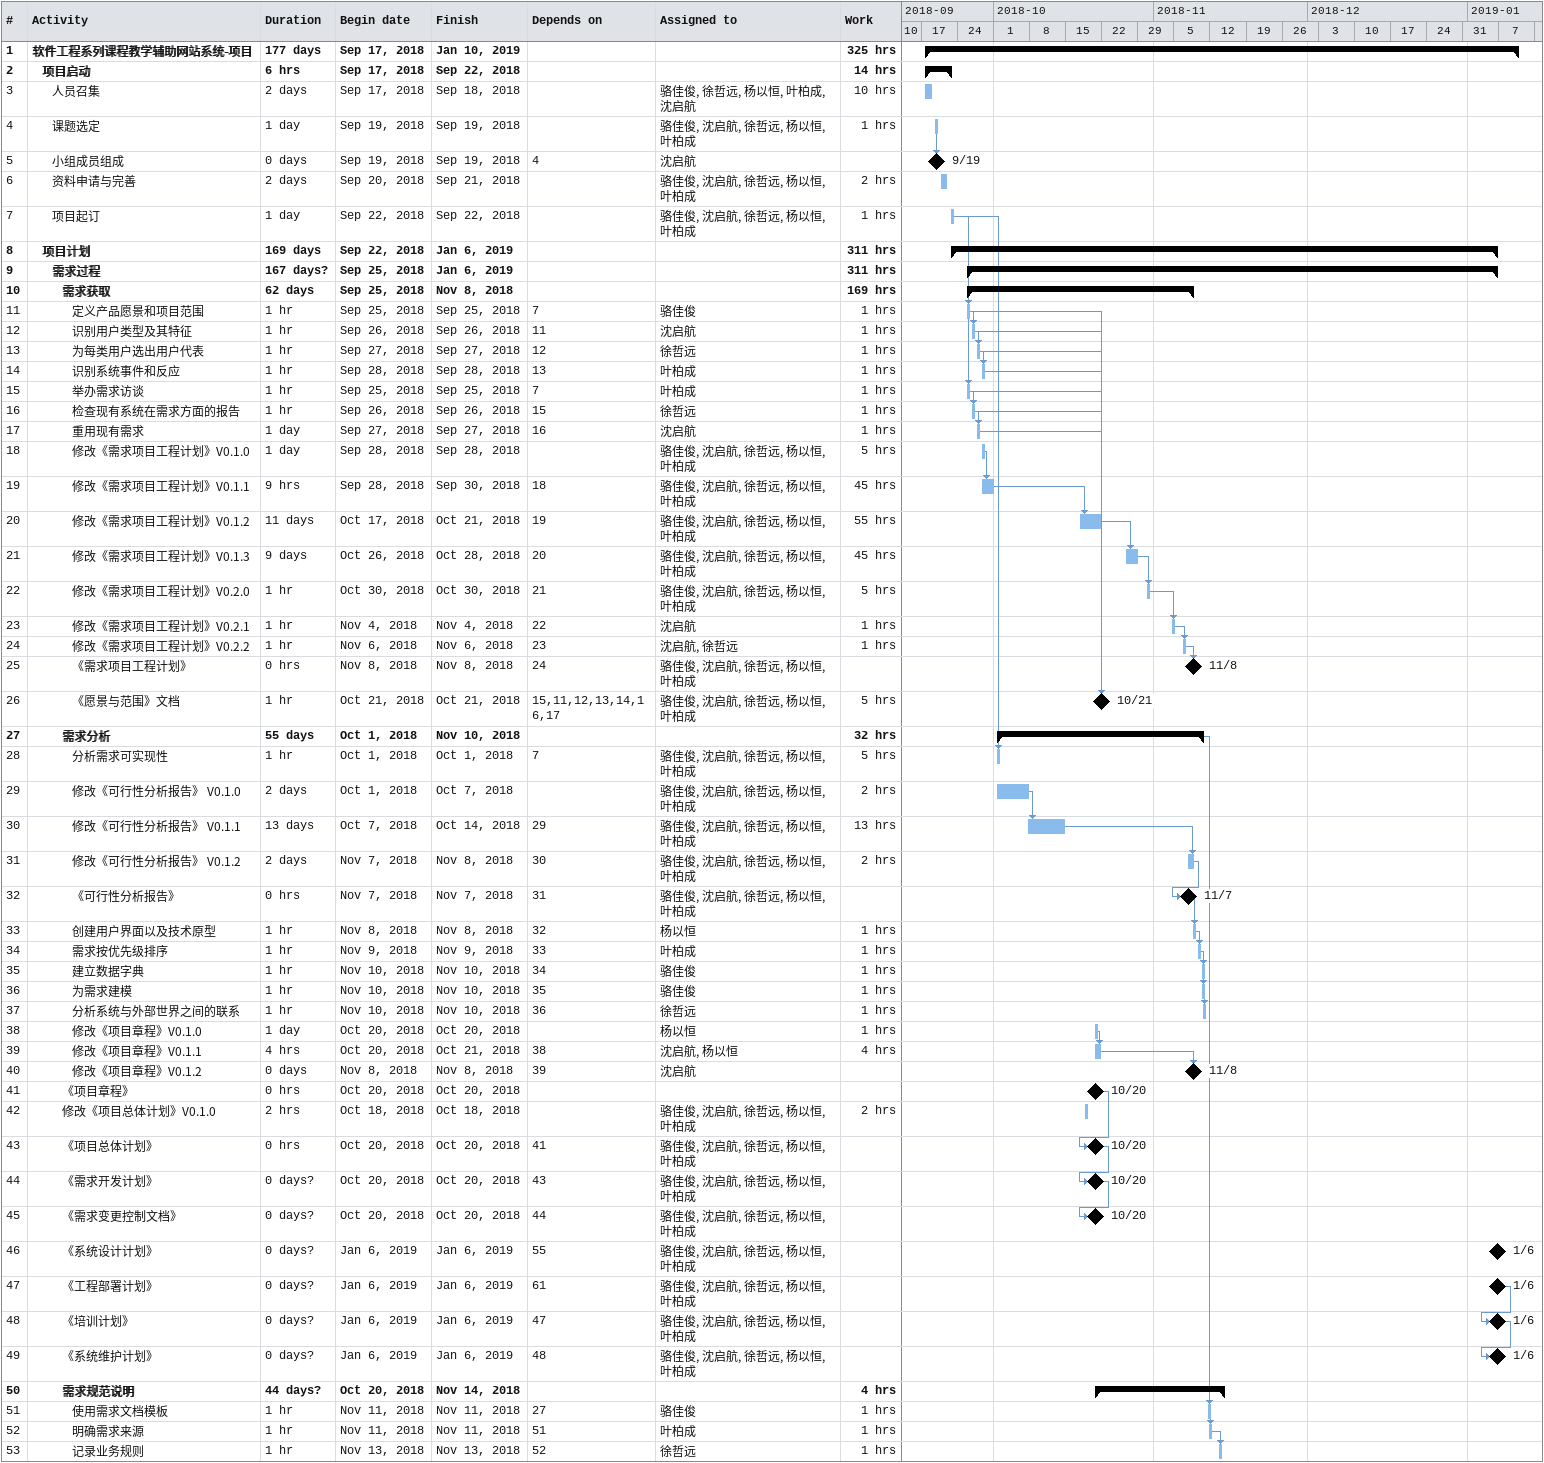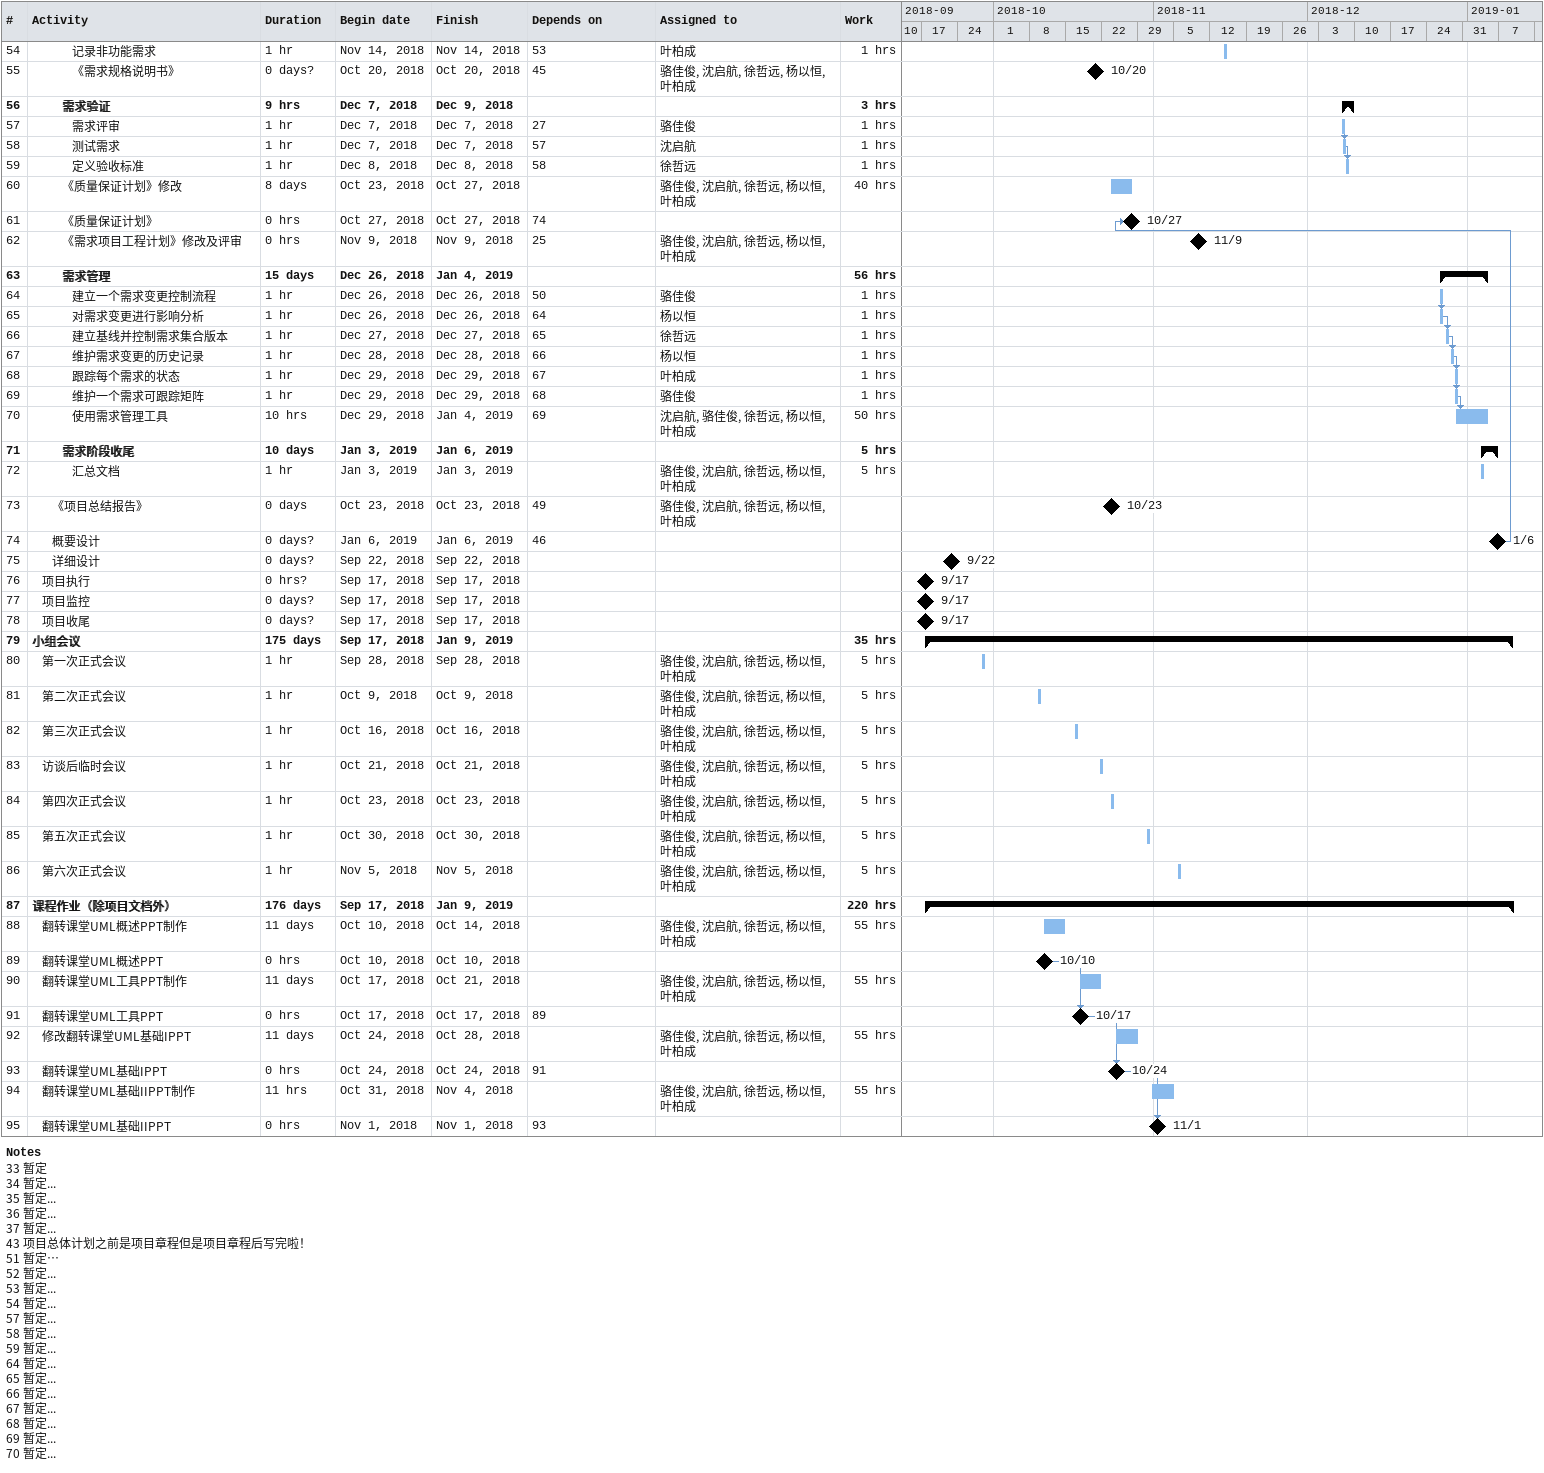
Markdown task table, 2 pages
| ID | Level | Task | Duration | Start | Finish | Predecessors | Resources | Work (h) |
|---|---|---|---|---|---|---|---|---|
| 1 | 1 | **软件工程系列课程教学辅助网站系统-项目** | 177d | 2018-09-17 | 2019-01-10 |  |  | 325 |
| 2 | 2 | **项目启动** | 6h | 2018-09-17 | 2018-09-22 |  |  | 14 |
| 3 | 3 | 人员召集 | 2d | 2018-09-17 | 2018-09-18 |  | 骆佳俊, 徐哲远, 杨以恒, 叶柏成, 沈启航 | 10 |
| 4 | 3 | 课题选定 | 1d | 2018-09-19 | 2018-09-19 |  | 骆佳俊, 沈启航, 徐哲远, 杨以恒, 叶柏成 | 1 |
| 5 | 3 | 小组成员组成 | 0d | 2018-09-19 | 2018-09-19 | 4 | 沈启航 |  |
| 6 | 3 | 资料申请与完善 | 2d | 2018-09-20 | 2018-09-21 |  | 骆佳俊, 沈启航, 徐哲远, 杨以恒, 叶柏成 | 2 |
| 7 | 3 | 项目起订 | 1d | 2018-09-22 | 2018-09-22 |  | 骆佳俊, 沈启航, 徐哲远, 杨以恒, 叶柏成 | 1 |
| 8 | 2 | **项目计划** | 169d | 2018-09-22 | 2019-01-06 |  |  | 311 |
| 9 | 3 | **需求过程** | 167d? | 2018-09-25 | 2019-01-06 |  |  | 311 |
| 10 | 4 | **需求获取** | 62d | 2018-09-25 | 2018-11-08 |  |  | 169 |
| 11 | 5 | 定义产品愿景和项目范围 | 1h | 2018-09-25 | 2018-09-25 | 7 | 骆佳俊 | 1 |
| 12 | 5 | 识别用户类型及其特征 | 1h | 2018-09-26 | 2018-09-26 | 11 | 沈启航 | 1 |
| 13 | 5 | 为每类用户选出用户代表 | 1h | 2018-09-27 | 2018-09-27 | 12 | 徐哲远 | 1 |
| 14 | 5 | 识别系统事件和反应 | 1h | 2018-09-28 | 2018-09-28 | 13 | 叶柏成 | 1 |
| 15 | 5 | 举办需求访谈 | 1h | 2018-09-25 | 2018-09-25 | 7 | 叶柏成 | 1 |
| 16 | 5 | 检查现有系统在需求方面的报告 | 1h | 2018-09-26 | 2018-09-26 | 15 | 徐哲远 | 1 |
| 17 | 5 | 重用现有需求 | 1d | 2018-09-27 | 2018-09-27 | 16 | 沈启航 | 1 |
| 18 | 5 | 修改《需求项目工程计划》V0.1.0 | 1d | 2018-09-28 | 2018-09-28 |  | 骆佳俊, 沈启航, 徐哲远, 杨以恒, 叶柏成 | 5 |
| 19 | 5 | 修改《需求项目工程计划》V0.1.1 | 9h | 2018-09-28 | 2018-09-30 | 18 | 骆佳俊, 沈启航, 徐哲远, 杨以恒, 叶柏成 | 45 |
| 20 | 5 | 修改《需求项目工程计划》V0.1.2 | 11d | 2018-10-17 | 2018-10-21 | 19 | 骆佳俊, 沈启航, 徐哲远, 杨以恒, 叶柏成 | 55 |
| 21 | 5 | 修改《需求项目工程计划》V0.1.3 | 9d | 2018-10-26 | 2018-10-28 | 20 | 骆佳俊, 沈启航, 徐哲远, 杨以恒, 叶柏成 | 45 |
| 22 | 5 | 修改《需求项目工程计划》V0.2.0 | 1h | 2018-10-30 | 2018-10-30 | 21 | 骆佳俊, 沈启航, 徐哲远, 杨以恒, 叶柏成 | 5 |
| 23 | 5 | 修改《需求项目工程计划》V0.2.1 | 1h | 2018-11-04 | 2018-11-04 | 22 | 沈启航 | 1 |
| 24 | 5 | 修改《需求项目工程计划》V0.2.2 | 1h | 2018-11-06 | 2018-11-06 | 23 | 沈启航, 徐哲远 | 1 |
| 25 | 5 | 《需求项目工程计划》 | 0h | 2018-11-08 | 2018-11-08 | 24 | 骆佳俊, 沈启航, 徐哲远, 杨以恒, 叶柏成 |  |
| 26 | 5 | 《愿景与范围》文档 | 1h | 2018-10-21 | 2018-10-21 | 15, 11, 12, 13, 14, 16, 17 | 骆佳俊, 沈启航, 徐哲远, 杨以恒, 叶柏成 | 5 |
| 27 | 4 | **需求分析** | 55d | 2018-10-01 | 2018-11-10 |  |  | 32 |
| 28 | 5 | 分析需求可实现性 | 1h | 2018-10-01 | 2018-10-01 | 7 | 骆佳俊, 沈启航, 徐哲远, 杨以恒, 叶柏成 | 5 |
| 29 | 5 | 修改《可行性分析报告》 V0.1.0 | 2d | 2018-10-01 | 2018-10-07 |  | 骆佳俊, 沈启航, 徐哲远, 杨以恒, 叶柏成 | 2 |
| 30 | 5 | 修改《可行性分析报告》 V0.1.1 | 13d | 2018-10-07 | 2018-10-14 | 29 | 骆佳俊, 沈启航, 徐哲远, 杨以恒, 叶柏成 | 13 |
| 31 | 5 | 修改《可行性分析报告》 V0.1.2 | 2d | 2018-11-07 | 2018-11-08 | 30 | 骆佳俊, 沈启航, 徐哲远, 杨以恒, 叶柏成 | 2 |
| 32 | 5 | 《可行性分析报告》 | 0h | 2018-11-07 | 2018-11-07 | 31 | 骆佳俊, 沈启航, 徐哲远, 杨以恒, 叶柏成 |  |
| 33 | 5 | 创建用户界面以及技术原型 | 1h | 2018-11-08 | 2018-11-08 | 32 | 杨以恒 | 1 |
| 34 | 5 | 需求按优先级排序 | 1h | 2018-11-09 | 2018-11-09 | 33 | 叶柏成 | 1 |
| 35 | 5 | 建立数据字典 | 1h | 2018-11-10 | 2018-11-10 | 34 | 骆佳俊 | 1 |
| 36 | 5 | 为需求建模 | 1h | 2018-11-10 | 2018-11-10 | 35 | 骆佳俊 | 1 |
| 37 | 5 | 分析系统与外部世界之间的联系 | 1h | 2018-11-10 | 2018-11-10 | 36 | 徐哲远 | 1 |
| 38 | 5 | 修改《项目章程》V0.1.0 | 1d | 2018-10-20 | 2018-10-20 |  | 杨以恒 | 1 |
| 39 | 5 | 修改《项目章程》V0.1.1 | 4h | 2018-10-20 | 2018-10-21 | 38 | 沈启航, 杨以恒 | 4 |
| 40 | 5 | 修改《项目章程》V0.1.2 | 0d | 2018-11-08 | 2018-11-08 | 39 | 沈启航 |  |
| 41 | 4 | 《项目章程》 | 0h | 2018-10-20 | 2018-10-20 |  |  |  |
| 42 | 4 | 修改《项目总体计划》V0.1.0 | 2h | 2018-10-18 | 2018-10-18 |  | 骆佳俊, 沈启航, 徐哲远, 杨以恒, 叶柏成 | 2 |
| 43 | 4 | 《项目总体计划》 | 0h | 2018-10-20 | 2018-10-20 | 41 | 骆佳俊, 沈启航, 徐哲远, 杨以恒, 叶柏成 |  |
| 44 | 4 | 《需求开发计划》 | 0d? | 2018-10-20 | 2018-10-20 | 43 | 骆佳俊, 沈启航, 徐哲远, 杨以恒, 叶柏成 |  |
| 45 | 4 | 《需求变更控制文档》 | 0d? | 2018-10-20 | 2018-10-20 | 44 | 骆佳俊, 沈启航, 徐哲远, 杨以恒, 叶柏成 |  |
| 46 | 4 | 《系统设计计划》 | 0d? | 2019-01-06 | 2019-01-06 | 55 | 骆佳俊, 沈启航, 徐哲远, 杨以恒, 叶柏成 |  |
| 47 | 4 | 《工程部署计划》 | 0d? | 2019-01-06 | 2019-01-06 | 61 | 骆佳俊, 沈启航, 徐哲远, 杨以恒, 叶柏成 |  |
| 48 | 4 | 《培训计划》 | 0d? | 2019-01-06 | 2019-01-06 | 47 | 骆佳俊, 沈启航, 徐哲远, 杨以恒, 叶柏成 |  |
| 49 | 4 | 《系统维护计划》 | 0d? | 2019-01-06 | 2019-01-06 | 48 | 骆佳俊, 沈启航, 徐哲远, 杨以恒, 叶柏成 |  |
| 50 | 4 | **需求规范说明** | 44d? | 2018-10-20 | 2018-11-14 |  |  | 4 |
| 51 | 5 | 使用需求文档模板 | 1h | 2018-11-11 | 2018-11-11 | 27 | 骆佳俊 | 1 |
| 52 | 5 | 明确需求来源 | 1h | 2018-11-11 | 2018-11-11 | 51 | 叶柏成 | 1 |
| 53 | 5 | 记录业务规则 | 1h | 2018-11-13 | 2018-11-13 | 52 | 徐哲远 | 1 |
| 54 | 5 | 记录非功能需求 | 1h | 2018-11-14 | 2018-11-14 | 53 | 叶柏成 | 1 |
| 55 | 5 | 《需求规格说明书》 | 0d? | 2018-10-20 | 2018-10-20 | 45 | 骆佳俊, 沈启航, 徐哲远, 杨以恒, 叶柏成 |  |
| 56 | 4 | **需求验证** | 9h | 2018-12-07 | 2018-12-09 |  |  | 3 |
| 57 | 5 | 需求评审 | 1h | 2018-12-07 | 2018-12-07 | 27 | 骆佳俊 | 1 |
| 58 | 5 | 测试需求 | 1h | 2018-12-07 | 2018-12-07 | 57 | 沈启航 | 1 |
| 59 | 5 | 定义验收标准 | 1h | 2018-12-08 | 2018-12-08 | 58 | 徐哲远 | 1 |
| 60 | 4 | 《质量保证计划》修改 | 8d | 2018-10-23 | 2018-10-27 |  | 骆佳俊, 沈启航, 徐哲远, 杨以恒, 叶柏成 | 40 |
| 61 | 4 | 《质量保证计划》 | 0h | 2018-10-27 | 2018-10-27 | 74 |  |  |
| 62 | 4 | 《需求项目工程计划》修改及评审 | 0h | 2018-11-09 | 2018-11-09 | 25 | 骆佳俊, 沈启航, 徐哲远, 杨以恒, 叶柏成 |  |
| 63 | 4 | **需求管理** | 15d | 2018-12-26 | 2019-01-04 |  |  | 56 |
| 64 | 5 | 建立一个需求变更控制流程 | 1h | 2018-12-26 | 2018-12-26 | 50 | 骆佳俊 | 1 |
| 65 | 5 | 对需求变更进行影响分析 | 1h | 2018-12-26 | 2018-12-26 | 64 | 杨以恒 | 1 |
| 66 | 5 | 建立基线并控制需求集合版本 | 1h | 2018-12-27 | 2018-12-27 | 65 | 徐哲远 | 1 |
| 67 | 5 | 维护需求变更的历史记录 | 1h | 2018-12-28 | 2018-12-28 | 66 | 杨以恒 | 1 |
| 68 | 5 | 跟踪每个需求的状态 | 1h | 2018-12-29 | 2018-12-29 | 67 | 叶柏成 | 1 |
| 69 | 5 | 维护一个需求可跟踪矩阵 | 1h | 2018-12-29 | 2018-12-29 | 68 | 骆佳俊 | 1 |
| 70 | 5 | 使用需求管理工具 | 10h | 2018-12-29 | 2019-01-04 | 69 | 沈启航, 骆佳俊, 徐哲远, 杨以恒, 叶柏成 | 50 |
| 71 | 4 | **需求阶段收尾** | 10d | 2019-01-03 | 2019-01-06 |  |  | 5 |
| 72 | 5 | 汇总文档 | 1h | 2019-01-03 | 2019-01-03 |  | 骆佳俊, 沈启航, 徐哲远, 杨以恒, 叶柏成 | 5 |
| 73 | 3 | 《项目总结报告》 | 0d | 2018-10-23 | 2018-10-23 | 49 | 骆佳俊, 沈启航, 徐哲远, 杨以恒, 叶柏成 |  |
| 74 | 3 | 概要设计 | 0d? | 2019-01-06 | 2019-01-06 | 46 |  |  |
| 75 | 3 | 详细设计 | 0d? | 2018-09-22 | 2018-09-22 |  |  |  |
| 76 | 2 | 项目执行 | 0h? | 2018-09-17 | 2018-09-17 |  |  |  |
| 77 | 2 | 项目监控 | 0d? | 2018-09-17 | 2018-09-17 |  |  |  |
| 78 | 2 | 项目收尾 | 0d? | 2018-09-17 | 2018-09-17 |  |  |  |
| 79 | 1 | **小组会议** | 175d | 2018-09-17 | 2019-01-09 |  |  | 35 |
| 80 | 2 | 第一次正式会议 | 1h | 2018-09-28 | 2018-09-28 |  | 骆佳俊, 沈启航, 徐哲远, 杨以恒, 叶柏成 | 5 |
| 81 | 2 | 第二次正式会议 | 1h | 2018-10-09 | 2018-10-09 |  | 骆佳俊, 沈启航, 徐哲远, 杨以恒, 叶柏成 | 5 |
| 82 | 2 | 第三次正式会议 | 1h | 2018-10-16 | 2018-10-16 |  | 骆佳俊, 沈启航, 徐哲远, 杨以恒, 叶柏成 | 5 |
| 83 | 2 | 访谈后临时会议 | 1h | 2018-10-21 | 2018-10-21 |  | 骆佳俊, 沈启航, 徐哲远, 杨以恒, 叶柏成 | 5 |
| 84 | 2 | 第四次正式会议 | 1h | 2018-10-23 | 2018-10-23 |  | 骆佳俊, 沈启航, 徐哲远, 杨以恒, 叶柏成 | 5 |
| 85 | 2 | 第五次正式会议 | 1h | 2018-10-30 | 2018-10-30 |  | 骆佳俊, 沈启航, 徐哲远, 杨以恒, 叶柏成 | 5 |
| 86 | 2 | 第六次正式会议 | 1h | 2018-11-05 | 2018-11-05 |  | 骆佳俊, 沈启航, 徐哲远, 杨以恒, 叶柏成 | 5 |
| 87 | 1 | **课程作业（除项目文档外）** | 176d | 2018-09-17 | 2019-01-09 |  |  | 220 |
| 88 | 2 | 翻转课堂UML概述PPT制作 | 11d | 2018-10-10 | 2018-10-14 |  | 骆佳俊, 沈启航, 徐哲远, 杨以恒, 叶柏成 | 55 |
| 89 | 2 | 翻转课堂UML概述PPT | 0h | 2018-10-10 | 2018-10-10 |  |  |  |
| 90 | 2 | 翻转课堂UML工具PPT制作 | 11d | 2018-10-17 | 2018-10-21 |  | 骆佳俊, 沈启航, 徐哲远, 杨以恒, 叶柏成 | 55 |
| 91 | 2 | 翻转课堂UML工具PPT | 0h | 2018-10-17 | 2018-10-17 | 89 |  |  |
| 92 | 2 | 修改翻转课堂UML基础IPPT | 11d | 2018-10-24 | 2018-10-28 |  | 骆佳俊, 沈启航, 徐哲远, 杨以恒, 叶柏成 | 55 |
| 93 | 2 | 翻转课堂UML基础IPPT | 0h | 2018-10-24 | 2018-10-24 | 91 |  |  |
| 94 | 2 | 翻转课堂UML基础IIPPT制作 | 11h | 2018-10-31 | 2018-11-04 |  | 骆佳俊, 沈启航, 徐哲远, 杨以恒, 叶柏成 | 55 |
| 95 | 2 | 翻转课堂UML基础IIPPT | 0h | 2018-11-01 | 2018-11-01 | 93 |  |  |

Notes
- 33: 暂定
- 34: 暂定...
- 35: 暂定...
- 36: 暂定...
- 37: 暂定...
- 43: 项目总体计划之前是项目章程但是项目章程后写完啦！
- 51: 暂定…
- 52: 暂定...
- 53: 暂定...
- 54: 暂定...
- 57: 暂定...
- 58: 暂定...
- 59: 暂定...
- 64: 暂定...
- 65: 暂定...
- 66: 暂定...
- 67: 暂定...
- 68: 暂定...
- 69: 暂定...
- 70: 暂定...
